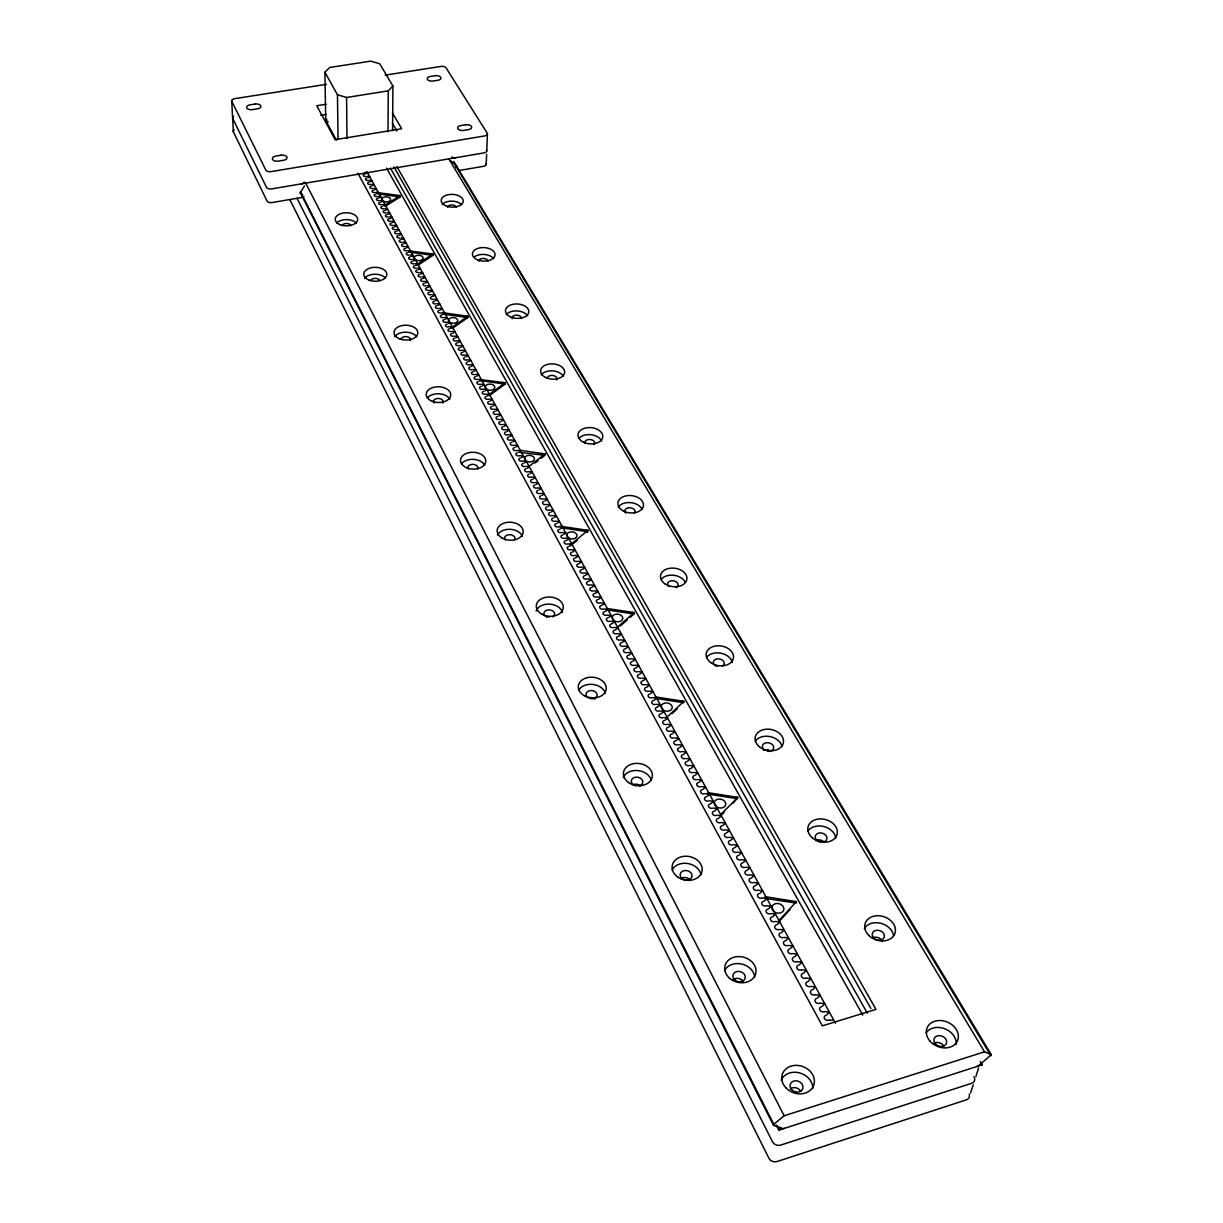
<?xml version="1.0" encoding="UTF-8"?>
<svg xmlns="http://www.w3.org/2000/svg" width="1223" height="1223" viewBox="0 0 1223 1223"><rect width="100%" height="100%" fill="white"/><g stroke="black" fill="none" stroke-linecap="round" stroke-linejoin="round"><path stroke-width="1.5" d="M388.027 131.794L388.241 90.869L392.904 86.007L379.711 63.749L370.752 61.15L329.721 67.464L324.905 72.233L325.715 120.511L336.31 140.034M392.598 130.601L392.904 86.007M398.973 196.811L398.988 195.466M385.49 206.167L400.135 196.964L400.15 195.619L376.072 192.393M304.451 185.927L300.094 193.066L302.662 194.732M431.688 255.194L431.719 253.834M417.96 265.223L432.881 255.362L432.911 254.002L408.054 250.715M466.559 317.445L466.605 316.069M452.449 328.284L467.798 317.613L467.843 316.237L442.665 312.691M486.204 164.341L486.616 154.281M486.754 150.918L487.427 133.964M503.8 383.93L503.876 382.554M489.445 395.579L505.084 384.114L505.16 382.738L478.208 379.344M543.685 455.124L543.792 453.733M519.913 450.263L545.106 453.932L545.015 455.323L518.705 452.296M586.49 531.531L586.612 530.14M587.009 532.448L588.003 530.339L559.935 526.18M444.882 313.44L443.093 314.479M632.551 613.763L632.719 612.356M630.242 617.263L633.988 613.977L634.141 612.57L606.822 608.458M682.266 702.491L682.449 701.085M655.36 696.911L683.947 701.314L683.749 702.721L656.996 698.608M736.063 798.527L736.292 797.121M732.898 803.496L737.851 797.365L708.041 792.687M794.476 902.803L794.767 901.412M765.109 896.658L796.387 901.672L796.097 903.063L762.541 897.972M778.791 1130.144L781.436 1127.988L773.563 1125.389L773.807 1124.258L784.157 1115.773L984.515 1051.795L991.287 1054.639L980.586 1064.056L982.329 1064.774L778.791 1130.144L776.208 1125.038M437.36 299.803L435.571 300.782M970.573 1093.087L973.218 1084.816M975.893 1076.485L978.583 1068.061M434.868 295.309L433.095 296.272M432.392 290.814L430.618 291.762M429.93 286.35L428.126 287.298M427.469 281.886L425.772 282.803M425.008 277.514L423.28 278.401M422.608 273.05L420.85 273.983M420.146 268.739L418.465 269.564M417.777 264.306L416.034 265.208M415.377 259.964L413.619 260.866M412.961 255.683L411.264 256.509M410.622 251.327L408.956 252.183M408.283 247L406.54 247.902M405.898 242.781L404.186 243.622M403.559 238.531L401.863 239.372M401.236 234.296L399.493 235.137M398.912 230.077L397.185 230.918M396.619 225.858L394.876 226.729M394.31 221.715L392.583 222.54M392.033 217.526L390.305 218.382M389.74 213.413L388.134 214.193M387.477 209.286L385.765 210.111M385.214 205.189L383.961 205.816L400.15 195.619M382.967 201.107L381.316 201.902M380.705 197.056L379.023 197.851M378.488 193.02L376.852 193.769M376.225 189.03L374.62 189.748M374.085 184.948L372.465 185.713M371.807 181.019L370.217 181.738M369.667 176.999L368.261 177.671M367.512 173.009L366.166 173.666M778.715 920.766L796.387 901.672M779.724 920.766L790.027 909.622M455.72 167.597L457.005 166.282L451.027 160.993M720.439 814.824L737.851 797.365M721.494 814.961L724.031 812.408M666.917 717.244L683.947 701.314M672.115 713.62L677.481 708.591M620.229 626.038L627.384 619.771M617.508 627.139L634.141 612.57M570.239 544.954L588.003 530.339M569.933 545.993L577.164 540.566M529.177 466.284L545.106 453.932M535.124 462.997L538.135 460.658M541.147 458.319L544.174 455.98M488.038 395.289L505.16 382.738M449.483 326.77L452.418 327.045L467.843 316.237M416.416 264.887L432.911 254.002M571.523 545.106L571.645 544.067L568.527 543.929M822.284 1006.284L824.715 1003.64L819.991 1003.181M826.84 1014.815L829.332 1012.048L824.592 1011.635M794.965 956.585L797.381 953.971L792.871 953.558M817.575 997.922L820.067 995.186L815.405 994.773M803.908 972.958L806.324 970.252L801.738 969.9M812.974 989.56L815.496 986.885L810.834 986.426M799.414 964.748L801.891 962.165L797.274 961.706M808.418 981.243L810.91 978.553L806.247 978.14M777.339 924.45L779.739 921.913L775.351 921.5M519.775 451.746L520.325 450.645L517.176 450.477M790.455 948.513L792.932 945.883L788.453 945.471M760.14 893.126L762.602 890.741L758.291 890.237M786.037 940.456L788.545 937.888L784.081 937.43M781.635 932.446L784.142 929.908L779.663 929.449M768.656 908.704L771.117 906.228L766.745 905.769M772.936 916.577L775.428 914.07L771.086 913.612M735.161 847.508L737.561 845.246L733.479 844.741M743.37 862.536L745.785 860.182L741.642 859.723M764.344 900.908L766.928 898.89L764.742 897.927M755.845 885.437L758.336 882.991L754.056 882.532M739.227 855.015L741.673 852.706L737.515 852.202M751.641 877.778L754.148 875.393L749.928 874.888M747.467 870.149L749.944 867.734L745.724 867.275M722.931 825.372L725.377 823.11L721.371 822.605M718.91 818.065L721.371 815.817L717.442 815.313M726.982 832.695L729.397 830.386L725.392 829.943M731.018 840.109L733.479 837.816L729.412 837.312M714.966 810.788L717.381 808.556L713.437 808.067M687.769 761.088L690.108 758.994L686.286 758.52M695.413 775.092L697.767 772.905L693.93 772.462M699.22 782.17L701.696 780.075L697.752 779.51M707.062 796.387L709.493 794.231L705.579 793.696M710.945 803.587L713.437 801.401L709.508 800.851M683.917 754.194L686.302 752.084L682.48 751.595M703.118 789.263L705.595 787.153L701.712 786.572M672.665 733.632L675.02 731.568L671.198 731.094M680.126 747.314L682.495 745.174L678.643 744.731M691.515 768.105L693.945 765.95L690.062 765.476M676.365 740.465L678.78 738.417L674.958 737.897M668.92 726.875L671.32 724.857L667.483 724.337M665.22 720.148L667.575 718.054L663.875 717.626M661.551 713.452L663.921 711.419L660.099 710.945M650.621 693.609L653.021 691.591L649.23 691.133M554.585 517.482L556.327 515.907L552.903 515.586M551.512 511.887L553.285 510.358L549.846 510.006M632.933 661.23L635.257 659.304L631.588 658.845M657.836 706.818L660.267 704.769L656.491 704.31M560.669 528.795L562.488 527.128L559.14 526.838M643.497 680.538L645.866 678.612L642.151 678.108M654.213 700.198L656.613 698.119L652.868 697.691M548.424 506.353L550.212 504.763L546.803 504.457M563.757 534.497L565.668 532.861L562.228 532.509M545.382 500.819L547.185 499.274L543.868 498.923M612.295 623.562L614.573 621.712L610.934 621.269M636.419 667.636L638.742 665.648L635.089 665.22M639.919 674.087L642.304 672.115L638.651 671.641M647.013 687.081L649.428 685.063L645.713 684.605M530.492 473.546L532.204 472.047L528.84 471.742M536.393 484.369L538.196 482.902L534.772 482.535M557.596 523.138L559.415 521.518L555.991 521.197M542.401 495.3L544.113 493.71L540.811 493.435M566.815 540.245L568.833 538.594L565.316 538.212M608.855 617.432L611.194 615.566L607.556 615.123M622.476 642.258L624.846 640.393L621.116 639.904M625.901 648.557L628.24 646.554L624.571 646.187M539.358 489.827L541.162 488.313L537.814 487.962M629.356 654.901L631.771 652.99L628.072 652.501M524.56 462.875L526.349 461.392L523.047 461.056M602.159 605.217L604.483 603.367L600.875 602.939M619.021 636.006L621.391 634.095L617.691 633.652M576.171 557.612L578.341 555.869L574.825 555.487M615.612 629.784L617.997 627.965L614.389 627.445M527.48 468.21L529.284 466.712L525.966 466.376M533.366 478.988L535.17 477.429L531.837 477.123M573.052 551.787L575.131 550.044L571.661 549.693M588.966 581.185L591.305 579.427L587.682 578.953M605.477 611.317L607.831 609.451L604.238 609.008M585.725 575.253L588.049 573.511L584.426 573.037M595.525 593.14L597.848 591.321L594.317 590.877M515.846 447.022L517.619 445.539L514.302 445.233M521.61 457.57L523.368 456.026L520.172 455.751M582.545 569.337L584.793 567.579L581.2 567.151M592.238 587.147L594.577 585.374L590.938 584.9M501.644 421.125L503.417 419.718L500.176 419.382M512.987 441.793L514.761 440.341L511.443 440.005M504.488 426.246L506.246 424.855L502.989 424.503M579.289 563.482L581.552 561.693L578.066 561.296M598.781 599.178L601.181 597.405L597.558 596.885M490.545 400.869L492.257 399.462L489.093 399.157M510.098 436.596L511.933 435.174L508.585 434.807M507.255 431.429L509.089 430.007L505.848 429.64M476.985 376.088L478.697 374.788L475.518 374.437M498.846 416.034L500.559 414.566L497.425 414.291M479.645 381.01L481.403 380.032L480.761 379.405M496.049 410.959L497.837 409.583L494.581 409.216M471.65 366.35L473.332 365.035L470.152 364.729M482.321 385.948L484.109 384.603L480.884 384.267M493.282 405.898L495.025 404.477L491.784 404.186M485.072 390.886L486.8 389.526L483.559 389.204M461.132 347.149L462.829 345.941L459.68 345.559M468.959 361.534L470.717 360.281L467.507 359.898M474.249 371.242L475.946 369.835L472.842 369.575M487.748 395.885L489.536 394.494L486.341 394.173M466.284 356.734L468.057 355.45L464.939 355.098M453.305 333.023L455.048 331.8L452.006 331.433M458.442 342.455L460.184 341.141L457.112 340.835M463.67 351.949L465.413 350.634L462.279 350.313M445.646 319.065L447.373 317.842L444.484 317.506M448.184 323.698L449.911 322.459L446.991 322.123M455.827 337.747L457.57 336.401L454.62 336.111M450.676 328.376L452.418 327.045M438.063 305.337L439.806 304.099L437.039 303.763M440.54 309.908L442.313 308.655L439.546 308.318M458.961 170.532L483.559 166.313A4.005 2.263 2.6 0 0 485.974 163.5M320.686 115.344L326.281 114.442M324.905 72.233L337.472 94.767L346.583 97.473L388.241 90.869M326.113 104.245L316.757 105.728L335.163 139.667L401.679 128.751L392.4 112.837M326.449 84.326L234.709 98.65A4.051 2.186 -0.9 0 0 231.835 101.371L265.804 170.043A4.204 2.37 -0.7 0 0 270.971 171.648L484.751 135.921A4.051 2.247 2.7 0 0 487.197 133.124L446.028 67.831A3.898 2.079 2.1 0 0 441.09 66.409L385.138 75.153M829.225 1020.15L833.215 1020.135M441.9 312.905L444.866 313.302M434.471 299.238L437.33 299.589M432.025 294.712L434.853 295.079M429.579 290.218L432.376 290.585M427.163 285.754L429.915 286.121M424.748 281.305L427.469 281.657M422.348 276.872L425.023 277.239M419.963 272.469L422.577 272.79M417.578 268.066L420.162 268.403M396.39 229.465L398.912 229.786M398.698 233.669L401.236 234.006M401.022 237.904L403.559 238.225M403.345 242.154L405.898 242.49M405.7 246.434L408.253 246.756M410.408 255.026L412.992 255.347M412.793 259.352L415.361 259.689M415.178 263.709L417.762 264.03M373.825 188.373L376.287 188.648M378.259 196.444L380.72 196.735M380.491 200.496L382.952 200.801M382.723 204.577L385.199 204.883M384.97 208.69L387.462 208.98M387.232 212.802L389.724 213.092M389.51 216.945L392.002 217.235M391.788 221.103L394.295 221.394M394.081 225.277L396.604 225.598M365.066 172.428L367.512 172.718M367.252 176.387L369.682 176.678M369.422 180.362L371.868 180.652M371.624 184.352L374.07 184.642M408.482 250.715L410.607 251.051M376.562 192.393L378.503 192.684M378.457 193.998L400.135 196.964M410.332 252.228L432.881 255.362M444.469 314.326L467.798 317.613M480.807 380.643L505.084 384.114M561.602 527.847L587.866 531.745M606.684 609.864L633.988 613.977M707.827 794.079L737.622 798.772M453.764 161.482L991.287 1054.639M453.733 162.583L990.92 1055.77M448.78 158.791L984.515 1051.795M980.372 1061.488L982.329 1064.774M392.323 123.019L396.955 130.999M396.848 166.542L875.958 1009.357L822.345 1025.852L357.85 173.177M393.959 166.94L870.929 1008.547M390.412 168.132L867.352 1013.194M386.606 168.162L862.796 1015.09M366.9 171.587L835.477 1023.192M305.796 183.297L784.157 1115.773M300.323 191.583L773.807 1124.258M300.354 192.699L773.563 1125.389M296.975 198.218L772.493 1141.732A6.222 5.305 21.6 0 0 780.626 1145.11L971.704 1083.288A6.161 4.923 25.3 0 0 974.028 1076.714M290.004 199.899L768.885 1158.196A6.161 5.289 22.2 0 0 776.926 1161.56L966.445 1099.813A6.1 4.907 25.7 0 0 969.197 1094.172M233.578 116.338A4.021 2.201 -1 0 0 232.691 118.386L266.476 187.287A4.173 2.385 -0.8 0 0 271.613 188.908L484.079 152.89A4.021 2.263 2.7 0 0 486.509 150.077M232.691 118.386L233.348 131.839L266.996 200.939A4.158 2.385 -0.8 0 0 272.118 202.559L301.699 197.484A4.128 2.37 -0.3 0 0 303.946 196.551M231.728 100.561L232.584 117.561M337.472 94.767L338.037 139.56M346.583 97.473L346.98 138.551M328.238 121.872A4.097 2.263 0.4 0 1 326.755 119.135M979.73 1064.3A6.207 4.938 24.8 0 1 977.07 1066.456M784.371 1128.355A6.268 5.32 21.1 0 1 776.743 1125.879M716.403 665.893A5.488 3.975 9.3 0 1 717.993 665.908M763.504 750.219A5.702 4.25 11.7 0 1 771.04 751.579M815.68 840.69A5.947 4.556 14.7 0 1 823.966 841.883M872.427 938.041A6.237 4.892 18.6 0 1 882.257 941.007M933.837 1043.402A6.558 5.244 23.4 0 1 943.881 1046.108M547.277 617.019A5.381 3.852 4.3 0 1 549.326 616.988M588.844 697.752A5.58 4.128 5.8 0 1 594.944 699.036M633.071 784.723A5.794 4.449 7.9 0 1 640.348 785.762M680.798 878.618A6.023 4.785 10.8 0 1 690.001 879.949M733.311 979.547A6.298 5.152 14.8 0 1 743.202 981.396M790.226 1088.929A6.619 5.549 20.4 0 1 800.836 1091.39M442.145 204.486A11.007 6.39 2.1 0 1 451.669 201.138A11.007 6.39 2.1 0 1 461.56 204.608M473.79 257.365A11.313 6.772 2.6 0 1 484.079 254.445A11.313 6.772 2.6 0 1 493.695 258.634M506.2 314.678A11.649 7.185 3.2 0 1 517.207 310.902A11.649 7.185 3.2 0 1 527.663 315.931M541.208 374.895A12.016 7.644 4 0 1 552.475 370.844A12.016 7.644 4 0 1 563.344 376.18M579.029 438.231A12.398 8.148 4.9 0 1 591.168 434.715A12.398 8.148 4.9 0 1 601.655 440.983M618.165 507.239A12.811 8.683 6 0 1 630.533 502.607A12.811 8.683 6 0 1 642.121 509.349M661.154 579.366A13.27 9.28 7.4 0 1 673.919 575.284A13.27 9.28 7.4 0 1 685.369 582.393M706.558 657.408A13.759 9.922 9.3 0 1 720.959 653.204A13.759 9.922 9.3 0 1 732.287 662.469M755.294 741.169A14.309 10.64 11.6 0 1 770.108 736.598A14.309 10.64 11.6 0 1 782.032 746.534M807.746 831.288A14.936 11.404 14.6 0 1 823.69 826.488A14.936 11.404 14.6 0 1 835.768 838.168M864.325 928.547A15.639 12.245 18.4 0 1 880.759 923.289A15.639 12.245 18.4 0 1 893.585 935.885M926.285 1032.64A16.465 13.117 23.3 0 1 944.875 1028.803A16.465 13.117 23.3 0 1 956.248 1044.411M336.631 223.014A11.206 6.558 0.3 0 1 346.552 219.59A11.206 6.558 0.3 0 1 356.428 223.136M364.576 278.523A11.527 6.971 0.7 0 1 374.62 274.212A11.527 6.971 0.7 0 1 385.428 277.957M394.769 336.768A11.863 7.399 1.1 0 1 405.577 332.167A11.863 7.399 1.1 0 1 416.707 336.738M427.347 397.949A12.23 7.888 1.6 0 1 439.088 393.775A12.23 7.888 1.6 0 1 449.85 399.264M461.514 463.838A12.612 8.408 2.3 0 1 473.546 459.359A12.612 8.408 2.3 0 1 484.751 465.168M497.486 534.986A13.04 8.989 3.2 0 1 510.22 529.314A13.04 8.989 3.2 0 1 522.343 536.301M536.117 611.194A13.484 9.631 4.3 0 1 549.479 604.131A13.484 9.631 4.3 0 1 562.488 612.463M578.8 689.955A13.973 10.334 5.8 0 1 593.033 684.437A13.973 10.334 5.8 0 1 605.247 693.242M623.226 777.645A14.508 11.114 7.9 0 1 637.611 770.521A14.508 11.114 7.9 0 1 651.186 780.045M672.13 869.935A15.119 11.955 10.7 0 1 687.907 863.53A15.119 11.955 10.7 0 1 700.962 874.751M724.459 970.817A15.792 12.887 14.7 0 1 741.459 963.969A15.792 12.887 14.7 0 1 754.667 977.223M781.176 1080.184A16.587 13.896 20.2 0 1 799.506 1072.877A16.587 13.896 20.2 0 1 812.806 1088.485M447.618 207.298A4.403 2.553 2.1 0 1 451.791 204.96A4.403 2.553 2.1 0 1 456.362 207.237M478.927 261.202A4.525 2.706 2.6 0 1 483.161 258.45A4.525 2.706 2.6 0 1 487.962 261.126M512.269 318.637A4.663 2.874 3.2 0 1 516.442 315.167A4.663 2.874 3.2 0 1 521.395 318.561M547.369 378.519A4.8 3.058 4 0 1 552.949 375.476A4.8 3.058 4 0 1 556.541 379.879M585.053 443.429A4.953 3.256 4.9 0 1 590.357 439.516A4.953 3.256 4.9 0 1 594.118 444.53M625.931 513.186A5.121 3.47 6 0 1 626.268 508.63A5.121 3.47 6 0 1 632.964 508.615A5.121 3.47 6 0 1 634.447 513.171M668.721 586.536A5.305 3.715 7.4 0 1 669.485 581.353A5.305 3.715 7.4 0 1 676.915 582.377A5.305 3.715 7.4 0 1 676.181 587.56M715.791 665.985A5.504 3.975 9.3 0 1 714.354 660.13A5.504 3.975 9.3 0 1 722.289 660.084A5.504 3.975 9.3 0 1 722.671 665.939M765.048 750.372A5.733 4.25 11.6 0 1 764.696 743.217A5.733 4.25 11.6 0 1 773.548 746.443A5.733 4.25 11.6 0 1 767.234 751.167M820.358 842.051A5.977 4.556 14.6 0 1 815.955 834.728A5.977 4.556 14.6 0 1 825.724 835.171A5.977 4.556 14.6 0 1 822.666 842.158M342.104 225.643A4.479 2.629 0.3 0 1 346.445 223.503A4.479 2.629 0.3 0 1 350.894 225.598M370.752 280.648A4.602 2.782 0.7 0 1 375.186 278.37A4.602 2.782 0.7 0 1 379.787 280.587M401.098 339.306A4.739 2.966 1.1 0 1 406.831 336.661A4.739 2.966 1.1 0 1 410.271 340.651M434.027 403.086A4.892 3.149 1.6 0 1 438.17 398.453A4.892 3.149 1.6 0 1 442.695 403.07M468.287 469.021A5.045 3.363 2.3 0 1 472.659 464.343A5.045 3.363 2.3 0 1 477.627 468.944M505.298 539.97A5.213 3.593 3.2 0 1 509.517 534.665A5.213 3.593 3.2 0 1 514.516 539.909M544.954 615.888A5.396 3.852 4.3 0 1 546.024 610.522A5.396 3.852 4.3 0 1 553.56 611.576A5.396 3.852 4.3 0 1 552.49 616.927M546.559 616.973A5.396 3.852 4.3 0 1 546.1 616.744M587.911 697.599A5.595 4.128 5.8 0 1 589.058 690.827A5.595 4.128 5.8 0 1 597.13 694.542A5.595 4.128 5.8 0 1 589.914 698.516M635.425 785.778A5.809 4.449 7.9 0 1 632.245 778.852A5.809 4.449 7.9 0 1 641.525 779.005A5.809 4.449 7.9 0 1 639.293 785.839M365.967 176.448A2.11 1.208 0.8 0 1 363.369 175.638A2.11 1.208 0.8 0 1 364.714 174.14M368.154 180.423A2.11 1.208 0.8 0 1 365.539 179.598A2.11 1.208 0.8 0 1 366.885 178.115M370.34 184.413A2.11 1.208 0.8 0 1 367.726 183.588A2.11 1.208 0.8 0 1 369.071 182.089M372.541 188.434A2.125 1.223 0.8 0 1 369.912 187.608A2.125 1.223 0.8 0 1 371.257 186.095M374.742 192.454A2.125 1.223 0.9 0 1 372.113 191.629A2.125 1.223 0.9 0 1 373.458 190.115M376.959 196.506A2.125 1.223 0.9 0 1 374.33 195.665A2.125 1.223 0.9 0 1 375.675 194.151M379.191 200.572A2.14 1.238 0.9 0 1 376.546 199.731A2.14 1.238 0.9 0 1 377.907 198.202M381.438 204.654A2.14 1.238 0.9 0 1 378.778 203.813A2.14 1.238 0.9 0 1 380.139 202.269M383.686 208.751A2.14 1.238 1 0 1 381.026 207.91A2.14 1.238 1 0 1 382.371 206.366M385.933 212.863A2.156 1.254 1 0 1 383.273 212.022A2.156 1.254 1 0 1 384.634 210.478M388.211 217.006A2.156 1.254 1 0 1 385.535 216.15A2.156 1.254 1 0 1 386.896 214.606M390.489 221.164A2.156 1.269 1.1 0 1 387.813 220.308A2.156 1.269 1.1 0 1 389.159 218.749M392.782 225.338A2.171 1.269 1.1 0 1 390.091 224.482A2.171 1.269 1.1 0 1 391.452 222.907M395.075 229.527A2.171 1.269 1.1 0 1 392.384 228.67A2.171 1.269 1.1 0 1 393.745 227.096M397.383 233.746A2.171 1.284 1.1 0 1 394.693 232.874A2.171 1.284 1.1 0 1 396.038 231.3M399.707 237.981A2.171 1.284 1.2 0 1 397.001 237.109A2.171 1.284 1.2 0 1 398.362 235.519M402.031 242.23A2.186 1.284 1.2 0 1 399.325 241.359A2.186 1.284 1.2 0 1 400.685 239.754M404.37 246.496A2.186 1.299 1.2 0 1 401.664 245.624A2.186 1.299 1.2 0 1 403.009 244.019M406.724 250.791A2.186 1.299 1.3 0 1 404.003 249.905A2.186 1.299 1.3 0 1 405.363 248.284M409.094 255.103A2.201 1.315 1.3 0 1 406.357 254.216A2.201 1.315 1.3 0 1 407.718 252.595M411.463 259.429A2.201 1.315 1.3 0 1 408.727 258.542A2.201 1.315 1.3 0 1 410.087 256.906M413.848 263.771A2.201 1.315 1.4 0 1 411.096 262.884A2.201 1.315 1.4 0 1 412.457 261.248M416.248 268.143A2.217 1.33 1.4 0 1 413.496 267.256A2.217 1.33 1.4 0 1 414.857 265.605M418.648 272.53A2.217 1.33 1.4 0 1 415.896 271.644A2.217 1.33 1.4 0 1 417.257 269.977M421.064 276.948A2.217 1.345 1.5 0 1 418.297 276.046A2.217 1.345 1.5 0 1 419.657 274.38M423.494 281.382A2.232 1.345 1.5 0 1 420.727 280.464A2.232 1.345 1.5 0 1 422.088 278.798M425.94 285.83A2.232 1.361 1.5 0 1 423.158 284.913A2.232 1.361 1.5 0 1 424.519 283.232M428.386 290.294A2.232 1.361 1.6 0 1 425.604 289.392A2.232 1.361 1.6 0 1 426.965 287.695M430.848 294.789A2.247 1.361 1.6 0 1 428.05 293.872A2.247 1.361 1.6 0 1 429.426 292.175M433.324 299.299A2.247 1.376 1.7 0 1 430.527 298.381A2.247 1.376 1.7 0 1 431.887 296.685M435.816 303.839A2.247 1.376 1.7 0 1 433.003 302.922A2.247 1.376 1.7 0 1 434.364 301.21M438.308 308.395A2.263 1.391 1.7 0 1 435.495 307.462A2.263 1.391 1.7 0 1 436.856 305.75M440.815 312.981A2.263 1.391 1.8 0 1 438.002 312.048A2.263 1.391 1.8 0 1 439.363 310.306M443.338 317.583A2.263 1.406 1.8 0 1 440.509 316.635A2.263 1.406 1.8 0 1 441.885 314.892M445.875 322.199A2.278 1.406 1.9 0 1 443.032 321.252A2.278 1.406 1.9 0 1 444.408 319.509M448.428 326.847A2.278 1.406 1.9 0 1 445.569 325.899A2.278 1.406 1.9 0 1 446.945 324.141M450.981 331.509A2.278 1.422 2 0 1 448.122 330.562A2.278 1.422 2 0 1 449.498 328.788M453.55 336.187A2.293 1.422 2 0 1 450.691 335.24A2.293 1.422 2 0 1 452.051 333.466M456.133 340.911A2.293 1.437 2 0 1 453.259 339.948A2.293 1.437 2 0 1 454.635 338.159M458.732 345.635A2.293 1.437 2.1 0 1 455.843 344.672A2.293 1.437 2.1 0 1 457.219 342.883M461.331 350.389A2.308 1.452 2.1 0 1 458.442 349.426A2.308 1.452 2.1 0 1 459.817 347.622M463.96 355.174A2.308 1.452 2.2 0 1 461.056 354.196A2.308 1.452 2.2 0 1 462.432 352.392M466.59 359.975A2.308 1.468 2.2 0 1 463.685 358.996A2.308 1.468 2.2 0 1 465.061 357.177M469.235 364.806A2.324 1.468 2.3 0 1 466.315 363.827A2.324 1.468 2.3 0 1 467.69 361.993M471.895 369.652A2.324 1.483 2.3 0 1 468.975 368.673A2.324 1.483 2.3 0 1 470.351 366.824M474.57 374.513A2.339 1.483 2.4 0 1 471.635 373.535A2.339 1.483 2.4 0 1 473.011 371.685M477.245 379.42A2.339 1.483 2.4 0 1 474.31 378.427A2.339 1.483 2.4 0 1 475.686 376.562M479.951 384.343A2.339 1.498 2.5 0 1 477.001 383.334A2.339 1.498 2.5 0 1 478.376 381.469M482.657 389.281A2.354 1.498 2.5 0 1 479.706 388.287A2.354 1.498 2.5 0 1 481.082 386.407M485.378 394.249A2.354 1.513 2.6 0 1 482.412 393.24A2.354 1.513 2.6 0 1 483.804 391.36M488.115 399.248A2.354 1.513 2.6 0 1 485.149 398.239A2.354 1.513 2.6 0 1 486.525 396.344M490.866 404.263A2.37 1.529 2.7 0 1 487.885 403.254A2.37 1.529 2.7 0 1 489.276 401.343M493.633 409.308A2.37 1.529 2.8 0 1 490.637 408.283A2.37 1.529 2.8 0 1 492.028 406.372M496.416 414.368A2.385 1.544 2.8 0 1 493.419 413.343A2.385 1.544 2.8 0 1 494.795 411.417M499.198 419.458A2.385 1.544 2.9 0 1 496.202 418.434A2.385 1.544 2.9 0 1 497.578 416.493M502.011 424.58A2.385 1.559 2.9 0 1 498.999 423.555A2.385 1.559 2.9 0 1 500.375 421.599M504.824 429.732A2.4 1.559 3 0 1 501.812 428.692A2.4 1.559 3 0 1 503.188 426.735M507.667 434.899A2.4 1.575 3.1 0 1 504.625 433.859A2.4 1.575 3.1 0 1 506.016 431.887M510.511 440.097A2.4 1.575 3.1 0 1 507.469 439.042A2.4 1.575 3.1 0 1 508.86 437.07M513.37 445.31A2.415 1.59 3.2 0 1 510.327 444.255A2.415 1.59 3.2 0 1 511.718 442.267M516.259 450.568A2.415 1.605 3.3 0 1 513.201 449.498A2.415 1.605 3.3 0 1 514.577 447.511M519.148 455.843A2.431 1.605 3.3 0 1 516.075 454.773A2.431 1.605 3.3 0 1 517.467 452.77M522.053 461.132A2.431 1.62 3.4 0 1 518.98 460.077A2.431 1.62 3.4 0 1 520.356 458.059M524.973 466.467A2.431 1.62 3.5 0 1 521.885 465.397A2.431 1.62 3.5 0 1 523.276 463.364M527.908 471.818A2.446 1.636 3.5 0 1 524.82 470.748A2.446 1.636 3.5 0 1 526.196 468.699M530.858 477.215A2.446 1.636 3.6 0 1 527.755 476.129A2.446 1.636 3.6 0 1 529.146 474.081M533.824 482.611A2.461 1.651 3.7 0 1 530.721 481.526A2.461 1.651 3.7 0 1 532.097 479.462M536.805 488.053A2.461 1.651 3.8 0 1 533.687 486.968A2.461 1.651 3.8 0 1 535.078 484.889M539.802 493.526A2.477 1.666 3.8 0 1 536.668 492.426A2.477 1.666 3.8 0 1 538.059 490.347M542.813 499.015A2.477 1.666 3.9 0 1 539.679 497.914A2.477 1.666 3.9 0 1 541.07 495.819M545.855 504.549A2.477 1.682 4 0 1 542.691 503.433A2.477 1.682 4 0 1 544.082 501.323M548.898 510.098A2.492 1.697 4.1 0 1 545.733 508.982A2.492 1.697 4.1 0 1 547.124 506.872M551.955 515.678A2.492 1.697 4.2 0 1 548.775 514.562A2.492 1.697 4.2 0 1 550.167 512.437M555.028 521.288A2.507 1.712 4.2 0 1 551.848 520.172A2.507 1.712 4.2 0 1 553.239 518.017M558.116 526.93A2.507 1.712 4.3 0 1 554.936 525.798A2.507 1.712 4.3 0 1 556.327 523.643M561.235 532.601A2.507 1.727 4.4 0 1 558.024 531.47A2.507 1.727 4.4 0 1 559.415 529.299M564.353 538.303A2.522 1.743 4.5 0 1 561.143 537.157A2.522 1.743 4.5 0 1 562.534 534.986M567.503 544.036A2.522 1.743 4.6 0 1 564.277 542.89A2.522 1.743 4.6 0 1 565.668 540.688M570.652 549.784A2.538 1.758 4.7 0 1 567.426 548.638A2.538 1.758 4.7 0 1 568.817 546.436M573.832 555.578A2.538 1.758 4.8 0 1 570.591 554.432A2.538 1.758 4.8 0 1 571.982 552.215M577.027 561.403A2.553 1.773 4.9 0 1 573.77 560.241A2.553 1.773 4.9 0 1 575.162 558.009M580.222 567.258A2.553 1.789 5 0 1 576.966 566.081A2.553 1.789 5 0 1 578.357 563.849M583.447 573.144A2.568 1.789 5.1 0 1 580.191 571.967A2.568 1.789 5.1 0 1 581.582 569.719M586.704 579.06A2.568 1.804 5.2 0 1 583.417 577.883A2.568 1.804 5.2 0 1 584.808 575.605M589.96 585.007A2.584 1.804 5.3 0 1 586.673 583.814A2.584 1.804 5.3 0 1 588.064 581.536M593.231 590.984A2.584 1.819 5.4 0 1 589.945 589.792A2.584 1.819 5.4 0 1 591.336 587.499M596.534 596.992A2.584 1.835 5.5 0 1 593.231 595.8A2.584 1.835 5.5 0 1 594.623 593.491M599.851 603.046A2.599 1.835 5.6 0 1 596.534 601.838A2.599 1.835 5.6 0 1 597.925 599.515M603.184 609.115A2.599 1.85 5.7 0 1 599.851 607.907A2.599 1.85 5.7 0 1 601.242 605.584M606.532 615.23A2.614 1.865 5.8 0 1 603.184 614.007A2.614 1.865 5.8 0 1 604.575 611.668M609.895 621.376A2.614 1.865 6 0 1 606.547 620.153A2.614 1.865 6 0 1 607.938 617.798M613.289 627.552A2.629 1.88 6.1 0 1 609.925 626.329A2.629 1.88 6.1 0 1 611.317 623.959M616.698 633.759A2.629 1.896 6.2 0 1 613.319 632.536A2.629 1.896 6.2 0 1 614.71 630.151M620.122 640.011A2.645 1.896 6.3 0 1 616.728 638.773A2.645 1.896 6.3 0 1 618.119 636.373M623.562 646.294A2.645 1.911 6.5 0 1 620.168 645.041A2.645 1.911 6.5 0 1 621.559 642.625M627.017 652.608A2.66 1.926 6.6 0 1 623.608 651.355A2.66 1.926 6.6 0 1 625.014 648.924M630.502 658.952A2.66 1.926 6.7 0 1 627.093 657.699A2.66 1.926 6.7 0 1 628.484 655.253M634.003 665.343A2.675 1.942 6.9 0 1 630.579 664.074A2.675 1.942 6.9 0 1 631.97 661.628M637.519 671.763A2.675 1.957 7 0 1 634.08 670.494A2.675 1.957 7 0 1 635.471 668.018M641.066 678.215A2.691 1.972 7.2 0 1 637.611 676.946A2.691 1.972 7.2 0 1 639.002 674.469M644.628 684.712A2.691 1.972 7.3 0 1 641.158 683.428A2.691 1.972 7.3 0 1 642.549 680.936M648.205 691.24A2.706 1.987 7.5 0 1 644.735 689.955A2.706 1.987 7.5 0 1 646.126 687.448M651.813 697.813A2.706 2.003 7.6 0 1 648.328 696.514A2.706 2.003 7.6 0 1 649.719 693.991M655.436 704.417A2.721 2.003 7.8 0 1 651.935 703.118A2.721 2.003 7.8 0 1 653.327 700.58M659.075 711.067A2.721 2.018 7.9 0 1 655.559 709.753A2.721 2.018 7.9 0 1 656.95 707.2M662.728 717.748A2.736 2.033 8.1 0 1 659.212 716.418A2.736 2.033 8.1 0 1 660.603 713.85M666.413 724.459A2.736 2.049 8.3 0 1 662.881 723.145A2.736 2.049 8.3 0 1 664.272 720.546M670.128 731.216A2.752 2.049 8.4 0 1 666.581 729.886A2.752 2.049 8.4 0 1 667.972 727.288M673.842 738.019A2.767 2.064 8.6 0 1 670.296 736.674A2.767 2.064 8.6 0 1 671.687 734.06M677.588 744.853A2.767 2.079 8.8 0 1 674.026 743.508A2.767 2.079 8.8 0 1 675.417 740.878M681.364 751.732A2.782 2.094 9 0 1 677.787 750.372A2.782 2.094 9 0 1 679.178 747.727M685.155 758.642A2.782 2.094 9.2 0 1 681.563 757.282A2.782 2.094 9.2 0 1 682.954 754.622M688.962 765.598A2.798 2.11 9.4 0 1 685.369 764.222A2.798 2.11 9.4 0 1 686.745 761.547M692.799 772.6A2.798 2.125 9.6 0 1 689.191 771.224A2.798 2.125 9.6 0 1 690.567 768.518M696.667 779.632A2.813 2.14 9.8 0 1 693.028 778.241A2.813 2.14 9.8 0 1 694.419 775.535M700.55 786.71A2.813 2.14 10 0 1 696.896 785.319A2.813 2.14 10 0 1 698.287 782.582M704.448 793.834A2.828 2.156 10.2 0 1 700.794 792.428A2.828 2.156 10.2 0 1 702.17 789.691M708.377 800.989A2.843 2.171 10.4 0 1 704.708 799.582A2.843 2.171 10.4 0 1 706.084 796.815M712.321 808.189A2.843 2.186 10.6 0 1 708.637 806.783A2.843 2.186 10.6 0 1 710.028 804M716.296 815.435A2.859 2.201 10.9 0 1 712.596 814.029A2.859 2.201 10.9 0 1 713.987 811.231M720.301 822.727A2.859 2.217 11.1 0 1 716.586 821.306A2.859 2.217 11.1 0 1 717.962 818.493M724.322 830.065A2.874 2.217 11.3 0 1 720.592 828.628A2.874 2.217 11.3 0 1 721.983 825.8M728.358 837.449A2.889 2.232 11.6 0 1 724.628 835.997A2.889 2.232 11.6 0 1 726.003 833.153M732.424 844.864A2.889 2.247 11.8 0 1 728.679 843.411A2.889 2.247 11.8 0 1 730.07 840.553M736.521 852.339A2.905 2.263 12.1 0 1 732.76 850.872A2.905 2.263 12.1 0 1 734.136 847.982M740.649 859.845A2.92 2.278 12.3 0 1 736.873 858.378A2.92 2.278 12.3 0 1 738.249 855.473M744.792 867.413A2.92 2.293 12.6 0 1 741 865.93A2.92 2.293 12.6 0 1 742.376 863.01M748.95 875.011A2.935 2.293 12.9 0 1 745.159 873.528A2.935 2.293 12.9 0 1 746.534 870.577M753.154 882.654A2.95 2.308 13.2 0 1 749.332 881.172A2.95 2.308 13.2 0 1 750.708 878.206M757.373 890.359A2.95 2.324 13.5 0 1 753.536 888.861A2.95 2.324 13.5 0 1 754.912 885.88M761.608 898.11A2.966 2.339 13.7 0 1 757.771 896.597A2.966 2.339 13.7 0 1 759.147 893.6M765.888 905.891A2.981 2.354 14.1 0 1 762.036 904.378A2.981 2.354 14.1 0 1 763.397 901.366M770.184 913.734A2.981 2.37 14.4 0 1 766.317 912.205A2.981 2.37 14.4 0 1 767.692 909.178M774.511 921.622A2.996 2.385 14.7 0 1 770.628 920.093A2.996 2.385 14.7 0 1 771.988 917.036M778.868 929.572A3.012 2.4 15 0 1 774.969 928.012A3.012 2.4 15 0 1 776.33 924.94M783.24 937.552A3.012 2.4 15.3 0 1 779.326 935.992A3.012 2.4 15.3 0 1 780.702 932.904M787.643 945.593A3.027 2.415 15.7 0 1 783.729 944.034A3.027 2.415 15.7 0 1 785.09 940.915M792.091 953.68A3.042 2.431 16 0 1 788.147 952.106A3.042 2.431 16 0 1 789.508 948.972M796.54 961.813A3.058 2.446 16.4 0 1 792.596 960.238A3.058 2.446 16.4 0 1 793.956 957.074M801.034 970.007A3.058 2.461 16.7 0 1 797.06 968.417A3.058 2.461 16.7 0 1 798.42 965.237M805.56 978.247A3.073 2.477 17.1 0 1 801.569 976.657A3.073 2.477 17.1 0 1 802.93 973.447M810.1 986.548A3.088 2.492 17.5 0 1 806.11 984.943A3.088 2.492 17.5 0 1 807.455 981.717M814.686 994.895A3.103 2.507 17.9 0 1 810.666 993.275A3.103 2.507 17.9 0 1 812.026 990.034M819.288 1003.303A3.103 2.522 18.3 0 1 815.252 1001.668A3.103 2.522 18.3 0 1 816.612 998.411M823.92 1011.757A3.119 2.538 18.7 0 1 819.884 1010.122A3.119 2.538 18.7 0 1 821.229 1006.835M828.582 1020.257A3.134 2.553 19.1 0 1 824.531 1018.621A3.134 2.553 19.1 0 1 825.877 1015.304M233.348 131.839A4.005 2.201 -1 0 1 234.235 129.791M304.252 182.028A4.143 2.37 -0.3 0 1 301.347 183.863M455.843 157.675A4.036 2.278 2.2 0 1 451.73 157.064M281.107 155.214L275.771 156.101A4.663 2.629 -0.6 0 0 272.546 159.357A4.663 2.629 -0.6 0 0 278.309 161.13L283.66 160.244A4.663 2.614 -0.5 0 0 286.87 156.987A4.663 2.614 -0.5 0 0 281.107 155.214M465.657 124.761L460.597 125.602A4.525 2.507 2.4 0 0 457.815 128.705A4.525 2.507 2.4 0 0 463.578 130.418L468.654 129.577A4.525 2.507 2.4 0 0 471.421 126.458A4.525 2.507 2.4 0 0 465.657 124.761M255.148 104.047L249.951 104.857A4.54 2.477 -0.7 0 0 246.756 107.93A4.54 2.477 -0.7 0 0 252.335 109.611L257.564 108.786A4.54 2.477 -0.6 0 0 260.728 105.728A4.54 2.477 -0.6 0 0 255.148 104.047M435.189 75.688L430.236 76.468A4.403 2.37 2 0 0 427.469 79.403A4.403 2.37 2 0 0 433.049 81.024L438.017 80.244A4.403 2.37 2 0 0 440.754 77.309A4.403 2.37 2 0 0 435.189 75.688M383.823 201.459A4.372 2.522 1 0 0 390.611 199.594A4.372 2.522 1 0 0 384.297 197.086A4.372 2.522 1 0 0 383.823 201.459M416.156 260.193A4.51 2.691 1.5 0 0 423.112 258.191A4.51 2.691 1.5 0 0 416.569 255.531A4.51 2.691 1.5 0 0 416.156 260.193M450.63 322.811A4.647 2.874 2 0 0 457.769 320.655A4.647 2.874 2 0 0 450.966 317.842A4.647 2.874 2 0 0 450.63 322.811M487.075 389.541A4.816 3.073 2.7 0 0 494.765 387.722A4.816 3.073 2.7 0 0 488.145 384.282A4.816 3.073 2.7 0 0 487.075 389.541M526.501 461.193A4.984 3.302 3.6 0 0 534.42 459.206A4.984 3.302 3.6 0 0 527.51 455.552A4.984 3.302 3.6 0 0 526.501 461.193M568.833 538.12A5.167 3.547 4.7 0 0 576.981 535.964A5.167 3.547 4.7 0 0 569.765 532.036A5.167 3.547 4.7 0 0 568.833 538.12M614.405 620.917A5.366 3.822 6.2 0 0 622.797 618.563A5.366 3.822 6.2 0 0 615.215 614.343A5.366 3.822 6.2 0 0 614.405 620.917M663.141 710.013A5.58 4.128 8.2 0 0 672.191 708.132A5.58 4.128 8.2 0 0 664.808 703.042A5.58 4.128 8.2 0 0 663.141 710.013M716.372 806.752A5.825 4.464 10.9 0 0 725.728 804.688A5.825 4.464 10.9 0 0 717.932 799.185A5.825 4.464 10.9 0 0 716.372 806.752M773.731 911.471A6.115 4.831 14.6 0 0 783.76 910.034A6.115 4.831 14.6 0 0 776.208 903.476A6.115 4.831 14.6 0 0 773.731 911.471M446.319 205.999A11.038 6.39 2.1 0 0 463.227 201.275A11.038 6.39 2.1 0 0 447.083 194.961A11.038 6.39 2.1 0 0 446.319 205.999M477.765 259.918A11.343 6.772 2.6 0 0 495.055 254.873A11.343 6.772 2.6 0 0 478.346 248.223A11.343 6.772 2.6 0 0 477.765 259.918M510.144 316.681A11.68 7.185 3.2 0 0 528.733 312.431A11.68 7.185 3.2 0 0 512.544 304.389A11.68 7.185 3.2 0 0 510.144 316.681M545.534 377.403A12.047 7.644 4 0 0 564.598 372.832A12.047 7.644 4 0 0 547.766 364.316A12.047 7.644 4 0 0 545.534 377.403M583.218 442.038A12.429 8.133 4.9 0 0 602.756 437.115A12.429 8.133 4.9 0 0 585.236 428.081A12.429 8.133 4.9 0 0 583.218 442.038M623.394 510.985A12.857 8.683 6 0 0 643.451 505.665A12.857 8.683 6 0 0 625.198 496.064A12.857 8.683 6 0 0 623.394 510.985M665.266 584.044A13.315 9.28 7.4 0 0 686.776 579.855A13.315 9.28 7.4 0 0 669.103 568.389A13.315 9.28 7.4 0 0 665.266 584.044M711.22 662.927A13.805 9.922 9.2 0 0 733.372 658.387A13.805 9.922 9.2 0 0 714.844 646.111A13.805 9.922 9.2 0 0 711.22 662.927M759.468 746.84A14.355 10.64 11.5 0 0 783.117 743.752A14.355 10.64 11.5 0 0 765.308 729.305A14.355 10.64 11.5 0 0 759.468 746.84M812.546 838A14.982 11.404 14.5 0 0 836.991 834.606A14.982 11.404 14.5 0 0 818.172 819.058A14.982 11.404 14.5 0 0 812.546 838M868.727 935.396A15.7 12.245 18.3 0 0 894.747 933.883A15.7 12.245 18.3 0 0 876.753 915.737A15.7 12.245 18.3 0 0 868.727 935.396M929.648 1040.712A16.526 13.132 23.1 0 0 957.181 1041.43A16.526 13.132 23.1 0 0 940.181 1020.517A16.526 13.132 23.1 0 0 929.648 1040.712M340.101 224.696A11.236 6.558 0.3 0 0 357.636 219.85A11.236 6.558 0.3 0 0 341.569 213.383A11.236 6.558 0.3 0 0 340.101 224.696M368.872 280.006A11.557 6.956 0.7 0 0 386.82 274.808A11.557 6.956 0.7 0 0 370.187 267.99A11.557 6.956 0.7 0 0 368.872 280.006M399.401 338.725A11.894 7.399 1.1 0 0 417.792 333.16A11.894 7.399 1.1 0 0 400.548 325.945A11.894 7.399 1.1 0 0 399.401 338.725M431.887 401.159A12.261 7.873 1.6 0 0 450.721 395.182A12.261 7.873 1.6 0 0 432.82 387.538A12.261 7.873 1.6 0 0 431.887 401.159M466.483 467.69A12.643 8.408 2.3 0 0 485.791 461.254A12.643 8.408 2.3 0 0 467.201 453.137A12.643 8.408 2.3 0 0 466.483 467.69M502.332 538.181A13.071 8.989 3.2 0 0 523.138 532.678A13.071 8.989 3.2 0 0 505.068 522.787A13.071 8.989 3.2 0 0 502.332 538.181M541.82 614.145A13.529 9.631 4.3 0 0 563.222 608.198A13.529 9.631 4.3 0 0 544.327 597.634A13.529 9.631 4.3 0 0 541.82 614.145M584.166 695.642A14.019 10.334 5.8 0 0 606.18 689.176A14.019 10.334 5.8 0 0 586.429 677.878A14.019 10.334 5.8 0 0 584.166 695.642M628.53 782.521A14.569 11.114 7.8 0 0 652.195 777.354A14.569 11.114 7.8 0 0 633.04 763.764A14.569 11.114 7.8 0 0 628.53 782.521M677.588 876.952A15.165 11.97 10.6 0 0 702.002 871.296A15.165 11.97 10.6 0 0 681.822 856.666A15.165 11.97 10.6 0 0 677.588 876.952M729.412 978.094A15.853 12.903 14.6 0 0 755.554 974.15A15.853 12.903 14.6 0 0 736.093 956.768A15.853 12.903 14.6 0 0 729.412 978.094M785.716 1087.644A16.648 13.912 20.1 0 0 813.524 1085.81A16.648 13.912 20.1 0 0 794.965 1065.401A16.648 13.912 20.1 0 0 785.716 1087.644M873.788 938.072A6.253 4.892 18.4 0 0 884.168 937.491A6.253 4.892 18.4 0 0 877.029 930.229A6.253 4.892 18.4 0 0 873.788 938.072M935.228 1043.632A6.589 5.244 23.3 0 0 946.205 1043.953A6.589 5.244 23.3 0 0 939.463 1035.575A6.589 5.244 23.3 0 0 935.228 1043.632M682.266 878.756A6.039 4.785 10.7 0 0 692.004 876.509A6.039 4.785 10.7 0 0 683.993 870.654A6.039 4.785 10.7 0 0 682.266 878.756M734.687 979.959A6.314 5.152 14.7 0 0 745.128 978.4A6.314 5.152 14.7 0 0 737.393 971.429A6.314 5.152 14.7 0 0 734.687 979.959M791.587 1089.617A6.635 5.549 20.2 0 0 802.67 1088.913A6.635 5.549 20.2 0 0 795.302 1080.75A6.635 5.549 20.2 0 0 791.587 1089.617"/></g></svg>
